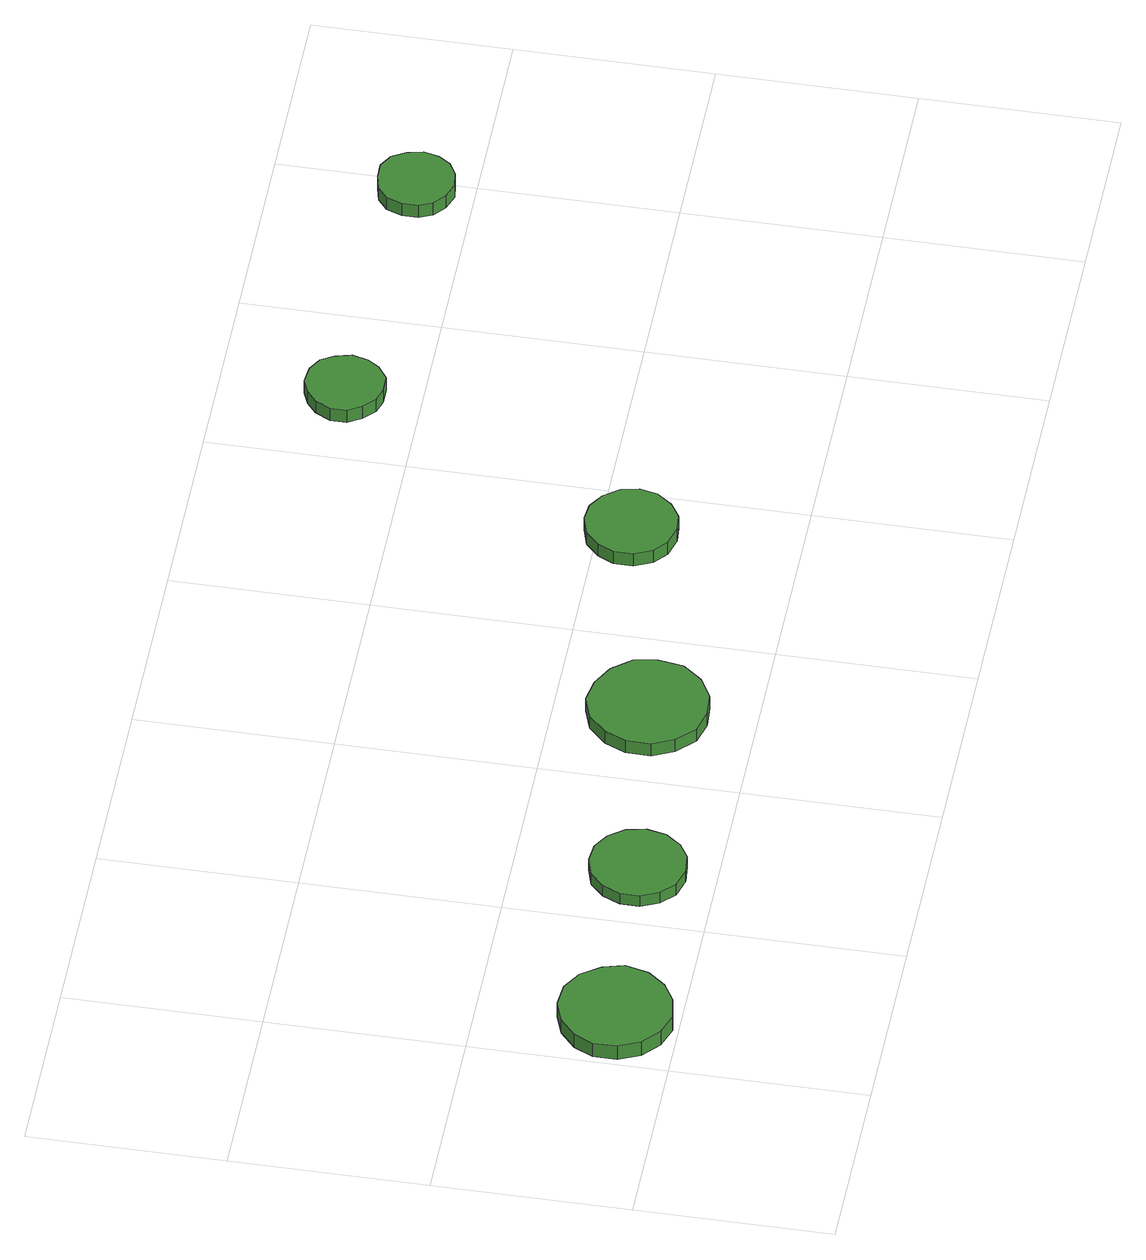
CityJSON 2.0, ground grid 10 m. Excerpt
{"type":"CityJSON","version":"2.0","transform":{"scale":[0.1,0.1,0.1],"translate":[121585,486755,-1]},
"CityObjects":{
"tree1":{"type":"SolitaryVegetationObject","attributes":{"function":"something"},"geometry":[{"type":"MultiSurface","lod":"1","boundaries":[[[0,1,2,3,4,5,6,7,8,9,10,11,12,13,14]],[[15,16,17,18,19,20,21,22,23,24,25,26,27,28,29]],[[0,29,28,1]],[[1,28,27,2]],[[2,27,26,3]],[[3,26,25,4]],[[4,25,24,5]],[[5,24,23,6]],[[6,23,22,7]],[[7,22,21,8]],[[8,21,20,9]],[[9,20,19,10]],[[10,19,18,11]],[[11,18,17,12]],[[12,17,16,13]],[[13,16,15,14]],[[14,15,29,0]]]}]},
"tree2":{"type":"SolitaryVegetationObject","attributes":{"function":"something"},"geometry":[{"type":"MultiSurface","lod":"1","boundaries":[[[30,31,32,33,34,35,36,37,38,39,40,41,42,43,44]],[[45,46,47,48,49,50,51,52,53,54,55,56,57,58,59]],[[30,59,58,31]],[[31,58,57,32]],[[32,57,56,33]],[[33,56,55,34]],[[34,55,54,35]],[[35,54,53,36]],[[36,53,52,37]],[[37,52,51,38]],[[38,51,50,39]],[[39,50,49,40]],[[40,49,48,41]],[[41,48,47,42]],[[42,47,46,43]],[[43,46,45,44]],[[44,45,59,30]]]}]},
"tree3":{"type":"SolitaryVegetationObject","attributes":{"function":"something"},"geometry":[{"type":"MultiSurface","lod":"1","boundaries":[[[60,61,62,63,64,65,66,67,68,69,70,71,72,73,74]],[[75,76,77,78,79,80,81,82,83,84,85,86,87,88,89]],[[60,89,88,61]],[[61,88,87,62]],[[62,87,86,63]],[[63,86,85,64]],[[64,85,84,65]],[[65,84,83,66]],[[66,83,82,67]],[[67,82,81,68]],[[68,81,80,69]],[[69,80,79,70]],[[70,79,78,71]],[[71,78,77,72]],[[72,77,76,73]],[[73,76,75,74]],[[74,75,89,60]]]}]},
"tree4":{"type":"SolitaryVegetationObject","attributes":{"function":"something"},"geometry":[{"type":"MultiSurface","lod":"1","boundaries":[[[90,91,92,93,94,95,96,97,98,99,100,101,102,103,104]],[[105,106,107,108,109,110,111,112,113,114,115,116,117,118,119]],[[90,119,118,91]],[[91,118,117,92]],[[92,117,116,93]],[[93,116,115,94]],[[94,115,114,95]],[[95,114,113,96]],[[96,113,112,97]],[[97,112,111,98]],[[98,111,110,99]],[[99,110,109,100]],[[100,109,108,101]],[[101,108,107,102]],[[102,107,106,103]],[[103,106,105,104]],[[104,105,119,90]]]}]},
"tree5":{"type":"SolitaryVegetationObject","attributes":{"function":"something"},"geometry":[{"type":"MultiSurface","lod":"1","boundaries":[[[120,121,122,123,124,125,126,127,128,129,130,131,132,133,134]],[[135,136,137,138,139,140,141,142,143,144,145,146,147,148,149]],[[120,149,148,121]],[[121,148,147,122]],[[122,147,146,123]],[[123,146,145,124]],[[124,145,144,125]],[[125,144,143,126]],[[126,143,142,127]],[[127,142,141,128]],[[128,141,140,129]],[[129,140,139,130]],[[130,139,138,131]],[[131,138,137,132]],[[132,137,136,133]],[[133,136,135,134]],[[134,135,149,120]]]}]},
"tree6":{"type":"SolitaryVegetationObject","attributes":{"function":"something"},"geometry":[{"type":"MultiSurface","lod":"1","boundaries":[[[150,151,152,153,154,155,156,157,158,159,160,161,162,163,164]],[[165,166,167,168,169,170,171,172,173,174,175,176,177,178,179]],[[150,179,178,151]],[[151,178,177,152]],[[152,177,176,153]],[[153,176,175,154]],[[154,175,174,155]],[[155,174,173,156]],[[156,173,172,157]],[[157,172,171,158]],[[158,171,170,159]],[[159,170,169,160]],[[160,169,168,161]],[[161,168,167,162]],[[162,167,166,163]],[[163,166,165,164]],[[164,165,179,150]]]}]}
},
"vertices":[
[61,32,16],[58,43,16],[51,53,16],[41,59,16],[29,60,16],[18,56,16],[9,48,16],[4,38,16],[4,26,16],[9,15,16],[18,7,16],[29,3,16],[41,5,16],[51,11,16],[58,20,16],[58,20,7],[51,11,7],[41,5,7],[29,3,7],[18,7,7],[9,15,7],[4,26,7],[4,38,7],[9,48,7],[18,56,7],[29,60,7],[41,59,7],[51,53,7],[58,43,7],[61,32,7],
[160,39,14],[158,49,14],[152,57,14],[144,62,14],[134,63,14],[124,60,14],[117,53,14],[113,44,14],[113,34,14],[117,25,14],[124,18,14],[134,15,14],[144,16,14],[152,21,14],[158,29,14],[158,29,7],[152,21,7],[144,16,7],[134,15,7],[124,18,7],[117,25,7],[113,34,7],[113,44,7],[117,53,7],[124,60,7],[134,63,7],[144,62,7],[152,57,7],[158,49,7],[160,39,7],
[278,54,15],[276,66,15],[268,76,15],[257,82,15],[245,84,15],[233,80,15],[224,71,15],[219,60,15],[219,47,15],[224,36,15],[233,27,15],[245,24,15],[257,25,15],[268,31,15],[276,41,15],[276,41,7],[268,31,7],[257,25,7],[245,24,7],[233,27,7],[224,36,7],[219,47,7],[219,60,7],[224,71,7],[233,80,7],[245,84,7],[257,82,7],[268,76,7],[276,66,7],[278,54,7],
[396,84,15],[394,93,15],[388,101,15],[380,106,15],[371,107,15],[361,104,15],[354,97,15],[350,89,15],[350,79,15],[354,70,15],[361,64,15],[371,61,15],[380,62,15],[388,67,15],[394,75,15],[394,75,7],[388,67,7],[380,62,7],[371,61,7],[361,64,7],[354,70,7],[350,79,7],[350,89,7],[354,97,7],[361,104,7],[371,107,7],[380,106,7],[388,101,7],[394,93,7],[396,84,7],
[465,238,15],[463,246,15],[459,253,15],[452,257,15],[443,258,15],[436,255,15],[430,250,15],[426,242,15],[426,234,15],[430,227,15],[436,221,15],[443,219,15],[452,219,15],[459,224,15],[463,230,15],[463,230,7],[459,224,7],[452,219,7],[443,219,7],[436,221,7],[430,227,7],[426,234,7],[426,242,7],[430,250,7],[436,255,7],[443,258,7],[452,257,7],[459,253,7],[463,246,7],[465,238,7],
[613,229,15],[611,237,15],[607,244,15],[600,248,15],[592,248,15],[584,246,15],[578,241,15],[575,233,15],[575,225,15],[578,218,15],[584,213,15],[592,210,15],[600,211,15],[607,215,15],[611,221,15],[611,221,7],[607,215,7],[600,211,7],[592,210,7],[584,213,7],[578,218,7],[575,225,7],[575,233,7],[578,241,7],[584,246,7],[592,248,7],[600,248,7],[607,244,7],[611,237,7],[613,229,7]
]}
